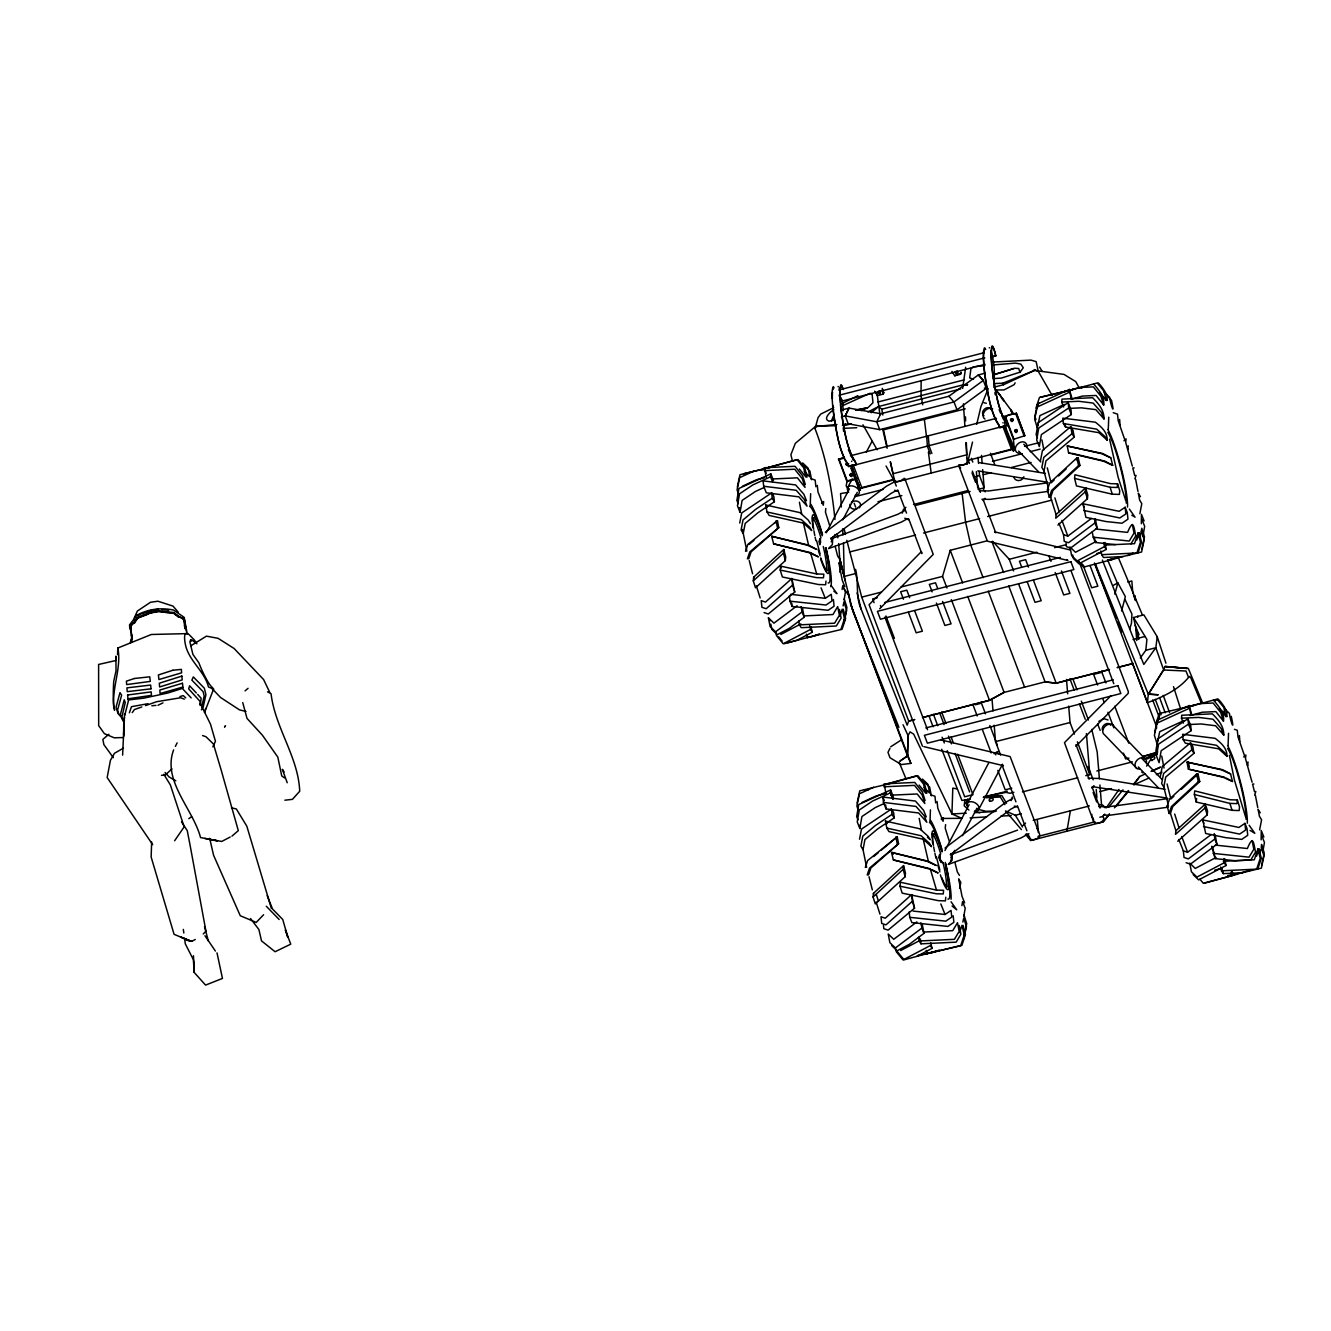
<?xml version="1.0" encoding="UTF-8"?>
<svg xmlns="http://www.w3.org/2000/svg" width="1331" height="1331" viewBox="0 0 1331 1331"><rect width="100%" height="100%" fill="white"/><g stroke="black" fill="none" stroke-linecap="round" stroke-linejoin="round"><path stroke-width="1.5" d="M117.511 654.602L117.843 648.014L151.335 634.488L188.07 633.589L194.16 639.762A32.643 7.221 66.8 0 1 196.872 643.821M123.583 734.845L123.75 723.215M846.799 540.319L861.723 597.137L908.69 721.086L907.176 725.195L861.174 609.215C855.317 596.371 858.911 582.529 855.583 569.352M122.618 755.126L124.548 713.982M889.957 748.321L887.977 752.381L890.006 757.755L901.32 764.576L910.903 763.378L907.459 755.842L908.041 735.594L903.034 724.746M123.783 736.326L124.349 720.071M908.058 736.559L907.526 754.81M921.152 380.583L921.019 395.64L922.699 404.774M1137.722 617.285L1137.789 616.103M841.824 458.43L842.024 458.413M200.332 705.397L201.131 698.243L197.687 694.416M962.646 388.436L965.674 367.273M753.296 580.882L753.645 577.238L783.776 549.47L785.689 556.974L785.34 560.634L755.476 587.803L753.296 580.882L783.443 553.114L783.776 549.47M766.24 477.53L764.36 467.713L794.99 466.299L802.626 475.849L805.322 484.451M772.512 481.706L770.533 476.797L770.815 473.853L738.938 488.477L736.875 500.423L738.189 503.7M780.216 570.067L780.598 566.124L816.702 573.977L823.822 574.177L823.473 577.82L816.369 577.621L780.216 570.067L782.395 576.989L818.532 584.542L825.636 584.742L825.985 581.098M812.226 636.534L819.463 633.905M825.802 508.492L825.453 512.136L829.679 525.595M873.086 897.011L873.435 893.367L903.566 865.599L905.463 873.119L905.113 876.763L875.266 903.932L873.086 897.011L903.217 869.243L903.566 865.599M886.013 793.659L884.133 783.843L914.763 782.428L922.4 791.995L925.112 800.58M890.605 789.982L893.217 796.537L892.951 799.465L890.323 792.927L890.605 789.982L858.711 804.606L856.665 816.552L857.979 819.829M900.006 886.213L900.372 882.253L936.492 890.106L943.596 890.306L943.246 893.966L936.142 893.75L900.006 886.213L902.168 893.134L938.322 900.671L945.426 900.887L945.775 897.227M931.999 952.663L939.253 950.051M945.592 824.621L945.243 828.265L949.469 841.741M1063.652 406.987L1061.689 402.062L1061.972 399.134L1092.601 397.719C1098.391 403.443 1104.264 410.281 1103.998 418.932L1095.796 409.632L1081.338 407.835L1069.991 408.351M1056.082 514.565L1055.749 518.225L1085.264 491.788L1085.63 487.828L1056.082 514.565L1050.658 497.262L1053.004 490.374L1079.973 465.451L1078.193 457.914L1076.729 458.014L1049.743 482.937L1047.414 489.825L1049.31 497.345L1050.658 497.262M1035.967 419.681L1034.902 416.237L1037.514 404.058L1069.392 389.434L1071.272 399.25M1074.583 478.395L1074.932 474.751L1110.47 483.635L1117.574 483.835L1119.737 490.756L1119.404 494.4L1112.283 494.2L1076.48 485.915L1074.583 478.395L1110.121 487.279L1117.225 487.479L1117.574 483.835M1057.912 525.129L1087.427 498.709L1087.776 495.065L1085.63 487.828M1072.437 398.834L1082.452 396.089L1096.062 395.457L1103.698 405.007C1105.013 396.738 1098.541 389.75 1093.633 383.927M1117.258 558.255L1109.904 559.319M1128.239 445.818L1127.889 449.479L1127.623 448.614M1183.442 723.116L1181.479 718.208L1181.745 715.263L1212.375 713.849C1218.181 719.572 1224.054 726.427 1223.788 735.061L1215.586 725.761L1201.111 723.964L1189.764 724.497M1175.872 830.71L1175.523 834.354L1205.054 807.917L1205.42 803.974L1175.872 830.71L1170.448 813.391L1172.777 806.519L1199.763 781.58L1197.983 774.06L1196.519 774.143L1169.533 799.082L1167.187 805.954L1169.084 813.474L1170.448 813.391M1191.062 715.379L1189.182 705.563L1157.305 720.187L1154.676 732.383M1194.373 794.524L1194.722 790.88L1230.243 799.765L1237.348 799.964L1239.527 806.885L1239.178 810.546L1232.073 810.329L1196.27 802.044L1194.373 794.524L1229.894 803.408L1237.015 803.625L1237.348 799.964M1196.27 802.044L1196.619 798.4M1177.702 841.275L1207.217 814.838L1207.566 811.195L1205.936 806.004M1190.23 715.512L1202.226 712.235L1215.835 711.603L1223.472 721.152C1224.803 712.884 1218.314 705.879 1213.423 700.056M1237.048 874.384L1227.731 875.548M1248.029 761.964L1247.679 765.608L1247.413 764.743M131.037 631.992L129.49 624.988L136.927 615.155C148.273 609.032 161.018 607.402 173.596 610.064L184.194 617.401L187.222 634.221M1140.185 537.325L1141.782 528.291L1144.477 536.892L1141.848 549.071M1140.318 657.93L1145.808 650.31L1146.906 639.446L1133.513 617.517L1143.861 614.855L1157.238 636.784L1165.939 663.204M1201.144 702.701L1190.563 677.246L1189.282 676.481C1179.216 689.441 1162.662 697.095 1147.405 702.685L1148.304 694.25L1095.646 564.594M130.405 643.139L130.887 639.246M1157.238 636.784L1155.84 647.731L1163.66 669.992L1148.304 694.25L1158.236 694.799L1148.553 693.983M852.755 474.551C850.675 478.445 848.513 471.54 852.539 473.969M123.7 722.933L124.498 717.243M820.295 539.221L820.029 543.897M939.969 855.068L939.703 859.743L941.183 861.872M1070.39 810.729L1066.896 831.226M810.646 493.685L810.213 505.597M930.436 809.814L930.003 821.726M1108.74 417.185L1108.307 429.098M1228.53 733.314L1228.097 745.227M151.651 841.991L151.152 857.064L174.078 934.329L186.49 939.436M770.533 476.797L752.83 484.917L739.504 493.834L737.457 505.78L740.069 512.319L742.132 500.389L755.442 491.472L764.31 487.396M842.107 589.5L842.806 585.524L845.418 592.079L844.054 600.031M890.323 792.927L872.604 801.046L859.294 809.98L857.231 821.909L859.859 828.464L861.922 816.519L875.232 807.601L884.083 803.541M961.897 905.629L962.579 901.653L965.208 908.208L963.844 916.161M1141.349 523.715L1141.466 514.382L1144.094 520.92M1142.963 536.227L1144.66 526.277L1142.048 519.739M1261.139 839.844L1261.256 830.511L1263.884 837.066M1262.736 852.372L1264.45 842.423L1261.821 835.868M739.737 523.033L741.7 512.967L771.664 492.886L773.81 496.38L774.392 501.737L757.738 512.901L745.194 523.432L743.23 533.515L741.084 530.004L743.031 519.939L755.592 509.39L772.246 498.243L771.664 492.886M839.861 572.28L841.026 566.241L838.879 562.73L842.224 580.166L844.852 586.705M859.527 839.179L861.49 829.097L891.454 809.015L893.6 812.526L894.182 817.883L877.528 829.03L864.967 839.562L863.02 849.644L860.874 846.15L862.821 836.068L875.382 825.536L892.02 814.372L891.454 809.015M1040.509 460.476L1042.472 450.394L1070.723 426.685L1073.052 430.479L1074.2 437.167L1045.966 460.859L1044.003 470.941L1048.279 487.861M959.634 888.409L960.816 882.37L958.653 878.859L962.014 896.295L964.626 902.851M1139.852 513.749L1141.798 503.667L1139.652 500.157L1138.321 493.202L1140.467 496.696M1160.299 776.605L1162.262 766.523L1190.496 742.831L1192.826 746.624L1193.99 753.296L1165.74 777.005L1163.793 787.07L1168.069 803.991M1259.625 829.879L1261.588 819.796L1259.425 816.302L1258.094 809.331L1260.241 812.825M737.357 486.88L739.969 474.701L763.761 468.928M843.089 605.921L843.954 601.862L846.649 610.463L844.037 622.642M844.303 619.714L846.932 607.535L844.237 598.933M857.131 803.009L859.759 790.83L893.467 782.661L892.369 782.728M1037.747 425.737L1039.927 415.588L1064.318 404.408M962.862 922.05L963.744 917.991L966.439 926.592L963.81 938.788M964.093 935.843L966.722 923.664L964.01 915.062M1259.975 853.454L1260.84 849.394M1261.638 865.217L1264.25 853.021L1261.555 844.436L1261.272 847.365L1263.968 855.966L1261.355 868.145L1227.648 876.314L1251.007 870.091M201.746 707.06L204.175 696.013L203.144 691.721L191.88 680.158L193.328 676.913L204.342 688.21L205.922 694.732L203.227 706.961L201.38 709.806M204.492 712.484L213.592 689.125L208.485 686.979C204.558 671.04 188.453 660.559 185.358 644.254A30.996 6.855 66.8 0 1 186.007 633.406M886.063 466.05L895.014 482.338L967.354 463.77L972.512 442.092M976.721 424.339L980.947 406.587L988.201 388.669L984.408 388.07M124.748 715.346L128.625 699.94L143.748 698.159L167.939 692.985L182.297 688.443L191.165 697.893M1121.6 611.012L1125.344 596.654L1117.874 582.895L1113.614 585.158M1114.829 594.125L1117.874 582.895M964.875 800.247L964.176 805.821L968.951 810.08M834.953 519.439C831.858 488.377 826.318 457.931 815.021 428.599L818.066 417.618L820.728 414.091L833.738 407.635M205.739 708.491L204.741 711.153M848.496 463.87C845.252 461.058 845.484 467.747 848.529 464.752M848.546 463.637L847.365 464.669L845.851 464.003M819.896 538.622L819.014 541.684L819.896 544.728M902.218 513.167L903.4 509.607L905.862 507.277M939.57 854.469L938.688 857.53L941.25 862.571M1011.111 800.58L1012.292 797.019M946.957 588.003L942.548 576.39L950.251 550.285L987.519 540.719M204.724 711.885L205.074 710.737M1129.636 629.214L1131.466 623.291L1131.916 614.007L1125.044 599.599M839.794 616.453L842.174 609.265L844.536 618.599L840.959 629.38M1035.934 408.168L1039.494 397.387L1074.283 389.151L1040.592 397.32M1037.015 408.101L1038.796 402.711M959.568 932.582L961.947 925.394L964.31 934.745L960.749 945.509L927.042 953.678L926.193 950.301M1137.972 552.947L1141.532 542.166L1139.186 532.833L1138.088 532.882L1134.528 543.664L1105.579 545.045M1156.805 724.23L1159.767 715.246M1257.762 869.076L1261.322 858.295L1258.96 848.962L1257.878 849.028L1254.301 859.793L1223.289 861.273M1136.807 540.003L1139.186 532.833M1256.58 856.149L1258.96 848.962M129.39 712.817L131.47 706.678L147.991 703.7M745.51 551.3L747.856 544.412L777.454 520.637L778.785 527.608L751.1 551.849L748.754 558.737L747.406 558.804L749.752 551.932L778.785 527.608M865.3 867.429L867.629 860.541L897.227 836.766L898.575 843.738L870.89 867.978L868.544 874.866L867.196 874.949L869.542 868.062L898.575 843.738M1049.31 497.345L1051.64 490.457L1078.626 465.517L1079.973 465.451M1134.861 478.844L1136.042 475.417L1134.678 475.483L1132.781 467.98L1134.128 467.896M1169.084 813.474L1171.43 806.586L1198.416 781.663L1199.763 781.58M1254.651 794.99L1255.815 791.546L1254.467 791.629L1252.571 784.109L1253.918 784.026M1165.058 666.432L1187.202 668.461L1165.058 666.432L1163.66 669.992L1185.971 671.007L1188.583 677.429M134.181 618.15L137.392 611.012L150.569 602.244L157.94 601.229L172.997 606.087L178.154 612.044M212.827 746.857L215.456 741.3L210.481 724.131L200.316 703.567M133.766 622.758L129.589 626.585M133.782 622.841L137.176 617.501M173.629 749.902C161.966 780.781 193.211 809.165 200.532 837.548L217.469 840.859L204.858 838.397M175.376 746.392L177.139 742.881M841.325 416.869L845.185 415.888L876.746 421.777L954.011 401.945L983.31 380.433L978.352 374.926L983.326 380.433L986.304 388.319L957.006 409.832L879.741 429.663L848.196 423.774L845.202 415.871L849.078 408.101L880.773 413.741L948.87 396.255L978.352 374.926L985.156 373.179M845.185 415.888L849.078 408.101L840.56 410.281M880.773 413.741L876.746 421.777L879.741 429.663M833.356 416.037L831.476 420.929M847.464 487.945L852.189 478.977M866.348 452.091L872.021 441.343M826.252 532.816L849.428 488.826M831.21 541.817L835.086 534.48M842.806 519.822L857.297 492.32M967.138 803.791L988.866 762.563M944.96 850.492L969.101 804.673M950.883 857.663L954.76 850.326M962.479 835.668L976.971 808.167M978.934 809.032L1002.542 764.227M1015.137 382.829L1014.155 384.642L1004.056 389.916L996.686 389.983M882.303 388.386L883.252 394.109L877.445 395.59L874.65 391.198M883.252 394.109L883.751 392.212M960.516 374.277L961.032 372.381L960.516 374.277L954.71 375.758L951.915 371.382M908.041 735.594L910.055 731.884L913.682 734.146L951.948 813.973L961.831 818.332L941.366 818.465M815.021 428.599L816.818 425.354L795.322 443.339L790.897 454.686L792.494 461.358M950.733 860.941L951.915 857.38L951.033 854.352M1130.984 543.863L1135.742 535.944C1133.912 527.242 1133.496 517.909 1127.59 532.4L1095.579 528.989M1211.709 846.416L1215.153 858.611L1235.151 860.741L1250.774 860.009L1255.532 852.073C1253.686 843.388 1253.27 834.038 1247.38 848.529L1215.369 845.118M1162.629 671.223L1149.269 692.769M1146.573 766.14L1150.383 760.018M846.932 481.622L846.167 486.065L848.196 488.477M174.611 840.759L184.16 826.85L170.351 784.891L163.813 774.276M1106.227 807.884L1119.022 789.433M1145.409 773.91L1139.769 776.455L1133.812 784.874L1148.853 778.069M134.281 621.061L135.296 619.514M134.464 623.191L137.792 617.933L151.301 612.709M212.744 690.323L213.592 689.125M132.235 712.601L134.448 709.556L141.818 706.944M130.355 625.254L132.268 622.692M130.638 626.502L137.808 618.033L148.423 613.974M1025.402 834.287L1030.726 840.51L1103.066 821.942L1109.389 814.106M1114.463 807.817L1128.389 790.581M1133.446 784.292L1139.769 776.455M1108.673 807.152L1123.015 789.865M1103.066 821.942L1109.472 814.223M1115.877 806.503L1128.688 791.063M983.077 500.572L985.073 498.26M1091.986 788.002L1093.982 785.673M1104.747 814.106L1102.75 816.419L1099.822 817.234M967.837 799.033L965.74 803.125L967.387 805.954M263.588 914.746L256.201 922.433L240.262 915.728L213.559 855.217L209.666 838.297M1004.672 426.702L1013.224 450.86L1014.355 450.144C1013.64 440.212 991.894 412.627 1015.886 414.157L1016.385 413.192L1002.426 416.786M1005.97 428.05L1004.855 428.748M1014.355 450.144L1013.457 439.363L1024.803 435.719L1016.385 413.192M921.168 551.799L869.076 604.723L922.4 746.159M879.708 608.766L933.247 554.378L905.097 479.343M1111.036 695.581L1064.484 742.648L1093.6 821.543M1075.847 746.292L1128.222 693.351L1128.339 691.604L1079.042 561.499M203.244 933.963L205.956 931.234L190.1 845.318L187.255 830.644L181.515 821.859M1020.128 372.514L1018.697 368.487L1014.854 368.254L994.19 374.543M1023.073 825.453L1025.535 823.107M829.063 547.923L832.357 544.595L832.624 539.92L831.143 537.791M948.737 863.769L952.031 860.442L952.297 855.766L950.816 853.637M1054.102 480.092L1051.107 482.87L1047.297 467.83M1058.594 475.932L1066.098 469.011M1173.875 796.221L1170.881 798.999L1167.087 783.959M1181.379 789.3L1197.983 774.06M171.998 768.852L165.36 774.941L161.484 775.357M821.526 503.467L823.639 501.571L823.29 505.214L817.999 492.037L817.284 485.366M1123.98 440.794L1126.076 438.897L1125.727 442.558L1132.315 466.1M941.316 819.597L943.413 817.7L943.08 821.343L937.789 808.167L937.074 801.512M1243.753 756.923L1245.849 755.043L1245.517 758.687L1252.088 782.229M791.862 578.486L765.491 602.078L761.216 600.63L761.931 607.302L766.19 608.733L792.561 585.141L791.862 578.486L794.74 592.062L768.303 614.007L764.044 612.559M911.635 894.615L885.265 918.207L881.006 916.776L881.721 923.431L885.98 924.862L912.351 901.27L911.635 894.615L914.53 908.191L888.093 930.136L883.834 928.705L883.468 925.378M1076.113 459.777L1078.193 457.914M1098.807 721.419L1103.665 718.607L1108.041 719.971M1014.954 429.963C1019.163 427.75 1016.435 434.522 1014.704 430.512M231.927 836.151L238.316 830.644L221.079 769.717L213.393 743.962L205.989 736.758L202.578 735.561M245.087 690.872L248.065 688.31M108.892 734.263L102.853 739.37L103.885 744.645L113.335 757.655M871.189 412.71L878.527 406.554L963.494 384.742L967.654 384.576M749.203 544.329L753.912 540.386M774.309 523.266L777.454 520.637M1070.723 426.685L1072.054 433.656L1043.803 457.365L1041.857 467.447L1044.003 470.941M873.702 856.515L878.41 852.572M881.538 849.927L897.227 836.766M1190.496 742.831L1191.844 749.802L1163.593 773.494L1161.647 783.576L1163.793 787.07M833.822 409.732C830.71 411.412 822.425 418.866 828.963 421.195L834.47 420.163M825.336 532.2L886.513 486.164L894.565 481.789M830.611 538.872L890.988 493.435L896.412 490.49M945.01 848.047L1006.186 802.011L1012.625 798.517M950.284 854.718L1010.662 809.265L1016.085 806.32M797.119 605.755L773.927 623.158L768.42 617.867L770.083 626.518L775.59 631.809L776.522 635.619L783.227 643.771L810.579 629.413L809.631 625.67M775.59 631.809L802.094 611.927L801.096 606.736M802.543 608.55L804.207 617.201L789.483 628.249L777.321 634.637L771.814 629.33L770.832 624.139M1059.01 523.366L1063.536 534.679L1067.811 536.11L1091.37 518.441M1094.631 519.29L1095.014 522.9L1068.51 542.765L1064.251 541.334L1063.536 534.679M1095.363 518.874L1097.127 528.157L1070.623 548.039L1066.364 546.608L1066.015 543.281M916.909 921.901L893.717 939.287L888.21 933.996L889.873 942.647L895.38 947.955L896.312 951.765L903 959.901L930.369 945.542L932.099 948.354L916.893 956.34M895.38 947.955L921.884 928.073L920.886 922.865M922.333 924.679L923.997 933.33L909.273 944.378L897.111 950.767L891.604 945.476M1178.8 839.512L1183.326 850.808L1187.585 852.239L1211.143 834.57M1214.221 833.605L1214.804 839.029L1188.3 858.911L1184.041 857.463L1183.326 850.808M1215.153 835.003L1216.917 844.303L1190.413 864.168L1186.154 862.738M840.26 458.713L839.428 458.812M188.802 818.665L191.597 816.685M907.459 755.842L899.939 761.099L907.559 756.025L850.642 604.307L848.063 592.228M790.564 594.292L825.27 598.351L831.276 594.292L831.991 600.947L825.985 605.023L789.982 601.179L789.399 595.772M1125.144 507.244L1119.155 511.304L1083.001 503.767L1085.896 517.343L1105.961 521.536L1121.966 523.249L1127.973 519.173L1127.257 512.518L1125.144 507.244L1125.86 513.899L1119.853 517.975L1083.717 510.422M913.049 911.07L945.06 914.48L951.049 910.421L951.765 917.076L945.775 921.152L909.755 917.309L909.189 911.901M1244.934 823.373L1238.928 827.449L1202.791 819.896L1205.67 833.472L1225.751 837.665L1241.756 839.379L1247.746 835.302L1247.047 828.647L1244.934 823.373L1245.633 830.028L1239.643 834.104L1203.507 826.551M1068.144 402.611L1068.71 407.968L1038.746 428.05L1036.699 439.995L1039.328 446.534L1041.374 434.605L1071.339 414.523L1070.989 409.715L1068.144 402.611L1038.18 422.692L1036.117 434.638L1037.431 437.916M1187.934 718.74L1188.5 724.114L1158.536 744.179L1156.489 756.124L1159.101 762.68L1161.164 750.734L1191.129 730.652L1190.763 725.844L1187.934 718.74L1157.953 738.821L1155.907 750.767L1157.221 754.045M1011.177 418.583C1008.366 421.245 1015.57 421.078 1012.608 418.55M890.689 746.791L901.104 740.069M191.032 645.685L206.438 636.151L218.068 638.314L234.106 648.496L263.605 679.542L269.727 692.336M973.693 366.724L970.965 368.404L969.683 377.904L973.46 379.268M123.45 748.122L114.516 753.263L110.423 760.3L107.162 777.554L152.682 844.669M905.13 510.339L897.893 514.265L831.725 538.606M907.592 518.691L901.17 522.185L828.581 548.605M1028.863 833.655L1020.844 838.031L948.254 864.435M967.72 596.371L1004.106 692.403L989.515 700.356L922.499 717.559L989.482 700.256L1004.106 692.403L1045.085 681.871L1056.182 683.136L1109.438 669.576M195.274 939.47L191.78 941.333L188.553 940.834L181.266 937.24L191.78 941.333L184.909 939.037L188.253 940.168M1081.055 388.269L1084.432 386.506M780.864 634.421L800.929 623.89M810.895 626.618L812.309 632.225L797.103 640.194L784.308 643.705M1096.345 541.351L1075.498 552.282L1069.991 546.991L1071.655 555.659L1077.162 560.95L1104.514 546.592L1103.798 542.832M1104.913 542.482L1106.244 549.404L1078.892 563.762L1073.385 558.471L1072.719 555.01M1214.471 700.988L1218.115 699.074C1221.625 702.502 1229.611 712.8 1226.067 716.61L1219.379 708.475M900.638 950.567L920.703 940.035M1216.118 857.48L1195.271 868.428L1189.764 863.12L1191.428 871.788L1196.935 877.079L1224.304 862.721L1223.572 858.961M1224.703 858.611L1226.034 865.533L1198.665 879.891L1193.158 874.6M230.23 837.033L221.728 841.442L209.183 839.229M867.962 411.961L878.527 406.554L881.788 409.183L882.819 415.006M841.175 403.942L857.913 395.64M1160.183 767.355L1151.964 771.165M1143.795 759.152L1156.506 753.013M1147.239 758.936L1156.506 754.461M157.99 705.247L162.964 702.884M861.224 410.713L868.195 407.436L872.97 402.727L872.088 393.776L869.825 393.377L842.639 405.672M993.924 387.205L1003.458 384.759L1034.52 370.434L1063.985 374.394L1075.731 381.598L1079.158 387.787M753.862 471.124L739.703 477.629L737.075 489.808L738.688 494.966M742.399 486.231L756.557 479.726L764.061 477.912M1069.126 392.362L1037.232 406.987L1034.62 419.182L1037.315 427.767M1127.673 555.576L1132.997 553.147M873.652 787.27L859.477 793.758L856.865 805.954L857.946 809.381M862.172 802.36L876.347 795.855L885.714 793.592M1188.899 708.508L1157.022 723.132L1154.393 735.311L1157.105 743.913L1159.717 731.717L1184.091 720.537M1151.049 771.348L1160.449 767.105M1156.356 774.675L1161.996 772.113M147.857 611.778L158.439 609.332L154.745 609.831M147.758 613.541L151.085 612.11M151.069 610.447L141.702 614.024M148.14 613.391L158.672 611.062L162.332 611.528M994.573 383.544L1002.859 383.212L1034.52 370.434L1034.22 369.569L1038.247 371.316L1052.089 395.34M137.575 615.687L140.321 614.556M137.176 617.584L147.758 613.458M951.399 854.435L1017.566 830.111M145.512 705.63L156.592 701.72L180.683 697.743L184.327 699.158M1142.48 756.857L1157.704 751.865M993.059 375.009L1013.889 368.454M179.885 696.579L183.245 695.581L185.758 697.893M1096.894 553.496L1100.837 552.415M787.902 642.773L817.8 634.837L816.718 634.904M1109.106 560.135L1113.382 559.203L1083.484 567.139L1079.025 561.715M892.236 782.711L917.841 775.707L924.529 783.843L926.892 793.176M1192.293 705.846L1217.016 699.141L1223.721 707.277L1226.067 716.61M1214.704 870.158L1220.61 868.544M936.508 951.033L904.098 959.834L897.393 951.698M937.59 950.966L917.691 955.525M1232.223 871.589L1233.172 875.332L1203.274 883.268L1199.93 879.209M1204.355 883.202L1233.172 875.332M838.68 390.033L984.391 352.632M984.824 357.839L839.112 395.24L841.375 401.247L985.09 364.361M991.745 356.608L995.821 355.893L991.961 356.891M960.45 373.445L954.71 375.758M877.961 401.995L963.943 379.934M881.788 409.183L960.716 388.918M842.407 425.255L848.196 423.774M851.391 423.79L845.667 425.255L845.085 423.707M856.748 427.733L843.921 428.332M965.225 408.85L883.501 429.83L886.962 445.785M844.32 458.197L838.513 459.262L844.47 457.315M850.459 455.784L996.437 418.317M844.886 459.079A28.966 3.993 75.6 0 0 846.133 461.241L846.449 461.657A14.741 2.03 75.6 0 1 848.529 465.983L856.315 464.702A13.693 1.897 75.6 0 0 854.386 460.659L854.053 460.243A30.047 4.143 75.6 0 1 849.012 448.797L847.88 445.336A18.9 2.612 75.6 0 1 845.518 436.135L845.102 434.139A78.196 10.781 75.6 0 1 840.443 404.707M989.049 399.3A18.9 2.612 75.6 0 0 991.412 408.501L992.543 411.961A30.047 4.143 75.6 0 0 997.585 423.408L997.901 423.84A13.693 1.897 75.6 0 1 999.831 427.867L1007.5 425.188L848.579 466.682A13.693 1.897 75.6 0 0 846.649 462.656L846.333 462.223A30.047 4.143 75.6 0 1 841.292 450.776L840.16 447.316A18.9 2.612 75.6 0 1 837.798 438.115L837.382 436.135A78.196 10.781 75.6 0 1 832.724 406.687L832.091 397.836A78.196 10.781 75.6 0 1 833.123 386.872L833.273 386.689A7.703 1.065 75.6 0 1 833.738 387.071M851.607 465.185L860.425 490.074L859.244 489.958L850.858 467.846L852.056 467.963L851.89 465.917M848.862 480.441L856.831 478.395M838.48 458.846L846.899 481.373L856.149 479.41M860.259 488.011L893.916 479.376M967.521 460.493L1013.057 448.797L1013.224 450.86M860.442 488.477L894.465 479.742M990.547 455.086L1012.558 449.445M1024.571 446.351L1038.579 442.757M855.217 496.579L883.069 489.425M992.46 461.358L1022.291 453.705M1030.244 451.658L1040.193 449.113M975.507 476.614L979.516 475.583L979.183 471.523M877.978 501.737L901.852 495.614M983.393 474.685L991.345 472.638M1011.244 467.53L1031.126 462.439M913.532 504.499L967.704 490.607M915.961 505.331L970.116 491.438M978.135 489.375L984.158 487.828L982.661 469.577M849.477 552.016L915.545 535.062M923.548 532.999L979.616 518.624M987.619 516.561L1051.673 500.123M838.646 543.564L839.745 558.721L844.203 576.456L856.282 573.362M861.723 597.137L881.438 592.079M901.154 587.021L942.548 576.39M992.627 541.268L1009.247 559.286L1036.849 552.199M1054.585 547.64L1066.414 544.612M877.312 597.735L872.654 598.933L874.068 602.66M884.832 602.444L1060.358 557.39M1127.806 582.013L1131.816 580.981L1132.847 593.543M1133.08 639.545L1145.093 636.468M1145.808 650.31L1155.84 647.731L1143.795 664.468L1102.384 560.085M975.29 704.765L981.28 703.234M1095.047 674.035L1101.036 672.504M925.81 727.924L1113.315 679.808M1000.646 755.159L995.521 741.65L1070.041 722.533L1068.693 706.112M1011.826 788.152L1005.204 789.849L997.834 770.399M1128.938 758.088L1125.627 758.936L1123.414 753.113M983.276 797.319L1007.301 791.163M1143.445 756.224L1157.454 752.631M1013.906 792.278L1009.963 793.293L1006.153 792.378L984.208 796.52M1096.844 770.998L1132.382 761.881M1022.441 791.928L1077.711 777.737M1085.763 775.674L1089.79 774.642L1086.412 733.614M1099.772 791.612L1111.535 788.584M1021.409 829.612L1005.471 810.928L1015.353 815.271L1021.276 813.757M1033.205 820.345L1089.374 805.937M1038.014 836.417L1094.98 821.809M1008.698 585.856L1045.085 681.871L1056.215 683.236L1109.422 669.543M806.403 634.172L807.251 637.549L810.995 636.634M1190.33 706.195L1194.073 705.297L1159.284 713.516L1155.707 724.297L1156.656 728.024M743.58 473.769L773.677 466.532L767.737 467.963M115.215 660.675L98.61 664.452L98.677 725.628L104.367 733.647L114.216 737.807L123.384 737.54M970.232 799.166L961.914 800.447L941.699 749.253M848.712 492.237L840.56 493.585L841.342 506.978M151.318 612.809L158.688 611.694L173.396 613.092L183.545 619.397L185.275 628.981M1048.179 482.77L988.7 490.956L979.233 490.79M1048.379 491.355L990.014 499.375L981.945 499.241M1167.853 798.617L1108.374 806.802L1098.907 806.636M1168.052 807.185L1109.688 815.221L1103.632 815.121M284.867 800.197L292.421 799.365L299.708 791.263C298.377 757.023 275.134 728.007 271.058 693.734L267.548 691.837M975.556 366.541L984.857 365.659M836.9 424.489L816.452 426.402L835.935 425.637M992.893 364.96L1015.52 363.097L1020.86 364.128L1023.289 367.739L1020.178 372.114L1001.444 378.071L993.408 378.636M151.85 705.746L155.943 705.413M807.251 637.549L842.057 629.313L845.618 618.549L843.255 609.199M889.025 783.576L887.943 783.643L916.743 775.757L923.448 783.909L925.794 793.243L919.105 785.107M927.042 953.678L961.831 945.459L965.408 934.678L963.045 925.344M1072.021 398.768L1069.392 389.434M1067.246 445.985L1102.867 453.572L1110.786 457.814L1112.683 465.334L1103.416 461.158L1068.593 452.956L1067.246 445.985L1101.519 453.655L1110.786 457.814M1068.593 452.956L1069.941 452.889M1047.414 489.825L1048.761 489.741M771.681 536.293L808.566 545.111L816.485 549.354L807.218 545.178L771.681 536.293L773.594 543.813L809.115 552.698L818.382 556.874L810.463 552.615L773.594 543.813M832.79 536.959L834.138 536.875M1108.956 560.118L1107.874 560.168L1141.565 552.016L1144.194 539.82L1141.499 531.235M1184.607 707.942L1183.525 708.009L1199.53 703.633L1213.14 703.001L1220.777 712.551L1223.472 721.152M1191.811 714.897L1189.182 705.563M1187.036 762.131L1222.657 769.701L1230.576 773.96L1232.473 781.463L1223.206 777.304L1188.367 769.102L1187.036 762.131L1221.292 769.784L1230.576 773.96M1188.367 769.102L1224.553 777.221M1167.187 805.954L1168.535 805.871M891.471 852.422L928.356 861.24L936.275 865.483L926.992 861.323L891.471 852.422L893.367 859.942L928.905 868.827L938.172 873.003L931.833 869.609M952.58 853.088L953.928 853.021M893.367 859.942L930.253 868.76L936.492 890.106M1099.606 392.346L1106.294 400.481C1109.838 396.655 1101.835 386.373 1098.325 382.945M966.356 813.158L951.948 813.973L952.796 788.102L956.789 788.834M974.591 812.692L995.172 811.511M970.066 817.866L986.537 816.918M1000.945 816.103L1011.244 815.52M992.61 362.049L1031.009 360.119L1036.15 361.649L1038.247 371.316M758.554 470.142L762.463 469.943M1100.787 550.951L1101.735 554.678L1136.89 552.997L1140.451 542.233L1138.088 532.882M1122.998 556.574L1103.466 557.506L1101.735 554.678M803.674 615.937L832.956 614.539L837.715 606.603L839.379 615.271L834.62 623.191L799.465 624.871L798.75 621.111M864.451 789.832L868.577 789.632M986.155 796.321L1001.877 795.572L1006.502 803.292M986.354 797.718L1000.38 797.036L1004.938 804.639M1220.577 867.08L1221.509 870.823L1256.664 869.143L1260.241 858.362L1257.878 849.028M1221.509 870.823L1223.239 873.635L1242.771 872.703M923.448 932.066L952.746 930.668L957.505 922.732L959.169 931.401L954.41 939.32L919.255 941L918.54 937.257M919.255 941L920.985 943.829L956.14 942.148L960.899 934.212L959.235 925.561M1061.689 402.062L1078.709 401.28L1093.167 403.077L1101.369 412.377L1103.998 418.932M764.077 470.658L794.707 469.227L802.343 478.794L805.039 487.379L797.402 477.829L772.895 478.96M1181.479 718.208L1198.482 717.409L1212.957 719.206L1221.159 728.523L1223.788 735.061M883.867 786.787L914.497 785.373L922.133 794.923L924.829 803.508L917.192 793.975L890.639 795.189M996.37 811.078L985.905 811.278L976.804 809.032M114.499 710.405C110.373 690.473 121.986 668.944 117.843 648.014M1088.142 778.219L1099.04 778.469L1165.074 789.25M1092.618 786.688L1166.938 798.051M1166.455 666.798L1188.3 668.378L1202.775 703.367M161.983 609.714L168.654 610.28M162.315 611.428L173.845 612.493L178.903 616.519M162.216 612.06L173.396 613.009L178.387 617.068M1098.757 804.34L1103.083 805.355L1104.946 807.717M158.688 611.145L161.916 611.478M1092.252 532.017L1093.25 537.208L1129.254 541.052L1134.012 533.132L1132.348 524.464M1093.25 537.208L1095.363 542.482L1115.361 544.612M789.982 601.179L792.095 606.454L828.098 610.28L834.088 606.221L833.389 599.549M1213.04 853.354L1249.044 857.181L1253.802 849.261L1252.138 840.593M1063.386 423.524L1096.694 429.164L1105.013 436.618L1107.159 440.112C1107.442 431.993 1101.186 426.752 1095.363 422.193L1062.82 418.167L1063.386 423.524L1065.549 427.018L1098.857 432.675L1107.159 440.112M763.678 486.264L796.221 490.29L804.423 499.607L807.052 506.146L798.85 496.846L766.307 492.803L763.678 486.264L763.096 480.89L795.639 484.933L803.857 494.25L806.47 500.789M1183.176 739.653L1216.484 745.293L1224.786 752.747L1226.932 756.241C1227.232 748.138 1220.976 742.881 1215.153 738.339L1182.593 734.296L1183.176 739.653L1185.322 743.164L1218.63 748.804L1226.932 756.241M883.451 802.393L916.011 806.436L924.213 815.737L926.825 822.275L918.623 812.975L886.08 808.949L883.451 802.393L882.886 797.036L915.429 801.062L923.631 810.379L926.26 816.935M963.494 384.742L967.304 385.341M979.366 462.622L1045.401 473.403M977.803 470.858L1047.264 482.205M983.992 402.761L986.354 403.26M1071.838 453.305L1104.763 461.092L1112.683 465.334M767.005 511.953L801.279 519.606L809.581 527.043L811.727 530.553L803.425 523.1L769.168 515.446L767.005 511.953L765.674 504.981L799.948 512.635L808.25 520.088L810.396 523.582M886.795 828.082L921.069 835.735L929.371 843.189L931.517 846.682L923.215 839.245L888.942 831.576L886.795 828.082L885.464 821.111L919.721 828.764L928.023 836.217L930.186 839.711L927.408 837.232M246.002 711.486L239.497 709.872L220.513 697.461L211.945 688.443M231.461 807.834L236.336 808.965L246.834 826.218L271.374 908.441M1070.274 549.969L994.606 531.851L995.704 532.716L983.31 499.99M988.234 541.401L1067.895 560.467L1066.78 559.602M941.017 739.92L1010.146 756.59L1039.345 833.655A5.391 3.361 -20.8 0 1 1035.302 839.379A5.391 3.361 -20.8 0 1 1029.445 836.766M923.83 746.624L1003.474 765.691L1002.06 765.225L1015.936 801.861M974.408 811.428L979.849 812.792M894.582 490.274L897.76 491.272M908.524 519.689L904.781 518.208M1014.255 806.12L1017.433 807.118M1113.232 412.693L1117.508 414.141L1118.206 420.796L1125.177 440.827M810.912 478.661L815.171 480.108L815.886 486.763M1234.436 729.305L1237.281 730.27L1237.996 736.925L1244.967 756.973M930.702 794.79L934.961 796.237L935.676 802.892M178.953 616.586L184.294 618.998L185.791 627.766M1226.134 778.069L1232.473 781.463M175.825 780.798L169.037 776.905L165.077 772.479M1131.832 515.23L1135.06 517.177L1129.37 509.108M1250.009 830.378L1254.834 833.306L1249.16 825.253M284.501 777.92L281.739 775.923L277.83 757.139L262.407 735.211L247 718.391L242.741 702.602M1141.798 772.146L1142.63 772.795M833.838 591.147L836.966 593.676L831.276 585.623M952.064 906.012L956.739 909.822L951.049 901.753M1104.214 392.079L1109.721 397.37C1110.187 403.775 1115.544 418.466 1111.452 400.182L1108.706 397.536M1225.385 709.523L1229.511 713.499C1229.96 719.905 1235.334 734.596 1231.242 716.311M802.66 462.938L808.167 468.229L809.83 476.881L804.323 471.607M804.39 465.75L809.897 471.058L811.561 479.709M922.45 779.068L927.94 784.375L929.604 793.026L924.113 787.736M924.18 781.896L929.687 787.187L931.351 795.838M114.782 709.473L113.801 707.094A16.737 1.181 -88.8 0 1 113.751 681.222L116.03 670.824L115.913 656.15L115.864 660.459M266.3 906.245L279.161 919.488M1023.789 444.271L1040.809 462.007M1018.664 451.109L1038.513 471.79M1112.367 724.663L1144.593 758.254M1142.048 758.637L1161.896 779.334M1138.338 766.955L1158.186 787.636M1136.89 768.503L1104.647 734.912A6.472 4.891 -43.8 0 1 1105.346 726.044A6.472 4.891 -43.8 0 1 1113.997 726.61M196.339 692.969L189.584 685.764L188.686 688.892L200.033 701.37L200.199 705.014M948.87 396.255L954.011 401.945L957.006 409.832M195.956 643.306L192.013 640.028L190.566 640.161L189.884 641.858L192.895 654.37L198.968 662.971A16.737 2.13 64.5 0 0 211.113 686.23L213.16 688.41M121.237 716.477L120.272 715.146L124.216 699.773L125.264 702.469L121.62 718.174L123.367 721.469M123.001 719.156L118.01 713.566L116.047 707.127L120.006 692.619L121.637 695.198L117.577 710.039L118.875 714.281M844.203 588.984L848.696 595.256M1100.171 730.436L1097.609 723.981M940.601 859.976L943.113 862.954M1105.146 397.703L1107.375 400.415M1222.707 711.12L1227.165 716.56M1081.238 562.996L1084.582 567.073M799.332 468.961L806.02 477.114L803.658 467.78L796.97 459.628L768.153 467.514L798.051 459.561L804.739 467.713L807.102 477.047M778.735 636.917L782.079 640.993M996.087 389.833L1013.839 414.008M983.409 489.509L985.273 491.871M250.527 918.54L258.88 929.471L261.508 940.867L275.084 951.732L290.757 944.161L285.366 929.97L287.812 937.44M204.957 935.71L215.372 951.033M284.152 772.013L282.338 769.318L287.23 782.744M1039.561 367.057L1041.957 370.916M1072.054 433.656L1074.2 437.167M1104.514 546.592L1106.244 549.404M1191.844 749.802L1193.99 753.296M1226.034 865.533L1224.304 862.721M839.695 559.27L837.548 555.759L835.169 546.359M772.246 498.243L774.392 501.737M765.674 504.981L767.222 507.51M810.579 629.413L812.309 632.225M959.468 875.399L957.322 871.905L954.943 862.505M799.465 624.871L801.195 627.683L836.35 626.003L841.109 618.083L839.445 609.432M892.02 814.372L894.182 817.883M770.167 620.679L768.42 617.867M885.464 821.111L887.012 823.639M1015.353 815.271L1022.524 827.05M1026.617 833.772L1030.726 840.51M862.987 424.822L877.129 449.762M855.667 507.161L854.169 503.218M1118.107 557.057L1142.381 614.889M1107.525 559.602L1117.757 584.01M1135.11 625.304L1138.987 634.538M899.057 762.114L905.862 778.469M1120.07 425.404L1119.621 419.415M1239.843 741.55L1239.394 735.544M1068.71 407.968L1071.339 414.523M1188.5 724.114L1191.129 730.652M1095.014 522.9L1097.127 528.157M1214.804 839.029L1216.917 844.303M1212.075 846.449L1213.489 849.96M1067.811 536.11L1061.955 520.388M1187.585 852.239L1181.728 836.517M821.044 587.82L825.27 598.351M770.815 473.853L773.444 480.408M940.834 903.949L945.06 914.48M882.886 797.036L884.3 800.58M802.094 611.927L804.207 617.201M921.884 928.073L923.997 933.33M909.755 917.309L911.868 922.583L947.888 926.426L953.878 922.35L953.162 915.695M267.182 895.663L272.539 909.023L282.738 919.488L287.862 937.323M1094.881 564.144L1116.343 618.266M1117.874 622.126L1121.717 631.792M898.891 727.325L852.888 611.328L839.745 558.721L845.285 581.031M1133.579 595.473L1135.509 600.564L1135.127 595.822M1155.291 699.374L1161.114 714.747M1152.679 699.973L1159.151 717.043M1132.465 663.071L1156.473 726.476M1094.481 563.013L1147.405 702.685M1090.089 565.658L1097.875 586.189L1091.653 587.77L1083.168 565.376M1016.418 413.608L1024.803 435.719M1015.886 414.157L1024.254 436.269M1002.859 383.212L1003.458 384.759M1071.189 571.232L1113.797 683.685M1005.504 416.836L1013.873 438.931M1101.486 671.257L1105.911 682.919M1114.746 706.262L1128.755 743.197M1005.088 417.252L1013.457 439.363M1061.423 570.966L1069.908 593.36L1063.702 594.957L1055.217 572.563M1013.806 450.71L1004.406 425.97A14.741 2.03 75.6 0 0 1004.206 425.471M1002.859 426.369L1011.51 449.196M1048.845 555.759L1050.974 561.366M1093.217 673.386L1097.626 685.049M1102.783 698.659L1104.264 702.552M1107.941 712.268L1113.847 727.824M990.43 453.272L994.606 464.286M1072.719 678.511L1077.012 689.841M1081.304 701.154L1088.459 720.038M1028.48 567.122L1025.652 559.669L1019.446 561.249L1021.559 566.856M1033.438 580.2L1041.208 600.73L1035.002 602.311L1027.216 581.78M1069.874 678.727L1074.267 690.307M1079.374 703.816L1085.231 719.256M979.516 475.583L984.158 487.828M971.347 458.313L972.795 462.107M1088.159 766.589L1093.184 779.85M1009.247 559.286L1013.64 570.899M1018.781 584.442L1056.182 683.136M1070.041 722.533L1074.433 734.113M1077.361 741.833L1089.79 774.642M967.986 459.561L969.45 463.404M972.362 471.107L980.381 492.287M1075.964 744.545L1089.107 779.217M1092.019 786.904L1100.038 808.083M971.979 472.871L975.573 482.338M1093.1 792.511L1096.694 801.977M991.961 541.684L1003.607 572.413M958.619 465.301L987.136 540.536M983.11 577.671L970.748 545.028L965.591 522.218L962.18 493.784M988.201 591.114L1024.587 687.129M931.9 453.455L929.105 446.085L928.256 435.819M930.253 453.888L927.457 446.517L926.626 436.235M950.251 550.285L962.629 582.928M882.386 389.218L883.834 393.028M951.349 599.615L989.482 700.256M981.063 702.169L985.489 713.832M989.898 725.495L997.268 744.944M937.64 588.385L935.527 582.795L929.321 584.392L932.149 591.846M942.598 601.462L951.083 623.856L944.877 625.454L936.392 603.043M896.295 486.098L894.099 480.325A5.391 3.361 -20.8 0 0 903 479.11M897.76 489.958L906.511 513.084M908.707 518.874L921.851 553.58L921.451 551.783M1017.383 805.704L1026.883 830.777M1028.347 834.62L1029.811 838.48M972.778 704.282L977.204 715.962M982.361 729.571L991.196 752.897M909.655 597.619L906.827 590.165L900.621 591.746L903.45 599.216M914.613 610.679L922.383 631.21L916.177 632.807L908.391 612.277M853.154 464.785L861.806 487.628M852.056 467.963L860.425 490.074M851.474 468.113L859.859 490.224M941.666 712.052L946.025 723.565M951.116 737.025L953.312 742.781M957.671 754.311L972.961 794.657L964.676 796.787L947.206 750.667M940.019 713.815L944.095 724.58M948.471 736.126L951.399 743.829M955.042 753.446L969.617 791.945M839.129 459.528L847.514 481.639M933.38 714.165L937.739 725.694M942.115 737.224L944.295 742.981M928.905 715.729L933.098 726.776M885.93 616.003L894.415 638.398M884.899 617.168L927.557 729.754M850.642 604.307L910.903 763.378M1163.211 695.381L1169.566 712.534M1159.534 697.527L1165.191 712.767M1245.517 816.685L1234.453 780.199L1229.362 755.276M1125.743 500.556L1118.123 477.23L1109.588 439.147M130.421 626.668L131.27 629.247M129.573 626.502L131.087 631.393M1173.509 686.663L1180.431 708.375M190.632 639.778L191.148 641.359M1229.894 803.408L1232.073 810.329M1103.698 405.007L1101.003 396.422L1093.367 386.872L1079.74 387.487L1063.735 391.88L1097.243 382.995L1103.931 391.148L1106.294 400.481M1110.121 487.279L1112.283 494.2M1205.054 807.917L1207.217 814.838M1202.791 819.896L1203.873 823.357M1085.264 491.788L1087.427 498.709M1083.001 503.767L1084.1 507.227M1174.674 814.023L1179.016 827.865M1054.901 497.894L1059.243 511.736M816.702 573.977L810.463 552.615M912.351 901.27L914.53 908.191M764.36 467.713L766.107 473.304M792.561 585.141L794.74 592.062M876.231 894.182L878.41 901.104M876.147 902.002L879.941 914.114M756.357 585.873L760.151 597.968M873.435 893.367L873.702 894.232M753.645 577.238L753.912 578.103M831.359 538.506L832.241 541.534M857.081 592.911L861.174 609.215M204.525 926.759L208.385 941.067M217.003 952.88L222.46 978.435L205.573 985.106L194.043 972.262L193.477 959.851L185.308 943.862L184.576 938.438M936.342 856.698L939.819 869.858M816.569 540.569L820.029 553.729M130.471 625.603L131.287 628.748M1231.225 872.021L1232.09 875.399M1221.825 868.028L1223.239 873.635M1196.519 774.143L1198.416 781.663M1076.729 458.014L1078.626 465.517M928.356 861.24L923.215 839.245M930.685 942.747L932.099 948.354M903.217 869.243L905.113 876.763M808.566 545.111L803.425 523.1M866.631 867.296L862.671 847.864M869.027 876.73L872.337 889.89M783.443 553.114L785.34 560.634M780.598 566.124L781.114 568.154M746.857 551.15L742.448 529.439M749.237 560.601L752.564 573.744M185.774 627.666L186.057 628.831M1091.769 729.455L1097.193 751.998L1099.406 778.801M882.586 428.682L887.128 448.264M890.289 461.973L895.014 482.338M1133.513 617.517L1138.554 639.479M844.104 528.623L845.451 534.48M880.473 605.522L880.889 607.319M132.002 638.813L131.303 635.22M890.422 461.757L893.018 473.72L966.772 454.803L966.356 442.807M996.653 396.771L996.986 397.553A17.819 2.462 75.6 0 0 999.481 407.153A28.966 3.993 75.6 0 0 1005.105 420.43L1005.421 420.846A14.741 2.03 75.6 0 1 1007.5 425.188M988.933 398.751L989.249 399.533A17.819 2.462 75.6 0 0 991.761 409.133A28.966 3.993 75.6 0 0 997.385 422.426L997.701 422.842A14.741 2.03 75.6 0 1 998.832 424.905M995.821 355.893L995.571 354.695A7.703 1.065 75.6 0 0 992.244 345.894L992.094 346.06A78.23 10.798 75.6 0 0 991.063 357.041L991.695 365.892A78.196 10.781 75.6 0 0 996.353 395.324L996.869 397.054M989.149 399.034L988.634 397.32A78.196 10.781 75.6 0 1 983.958 367.872L983.343 359.021A78.196 10.781 75.6 0 1 984.358 348.056L984.507 347.873A7.703 1.065 75.6 0 1 985.655 349.521M184.41 625.454L184.893 627.949M1255.416 795.406L1257.762 807.584M1213.822 851.69L1215.153 858.611M1135.642 479.276L1137.972 491.455M1188.383 762.047L1189.382 767.272M1161.73 756.091L1164.026 768.037M1094.365 537.291L1095.363 542.482M1041.957 439.962L1043.853 449.911M919.205 818.332L921.501 830.278M919.987 938.621L920.985 943.829M895.879 836.85L897.227 843.821M892.935 852.339L893.301 854.219M799.415 502.203L801.711 514.149M776.089 520.72L777.437 527.675M879.941 414.706L877.096 393.76M131.403 632.774L132.335 638.897M998.35 392.662L998.583 394.159M999.148 393.693L1002.725 399.716M1003.358 399.233L1003.624 400.947M837.216 533.714L837.865 537.807M1010.728 409.499L1011.044 411.512M1011.793 410.98L1012.092 413.043M186.041 628.748L186.423 631.36M931.184 473.054L928.389 452.008M183.329 929.387L183.828 932.998M924.363 419.348L926.626 437.716M132.102 635.153L132.251 636.334M131.519 636.784L132.135 641.808M1065.166 423.458L1065.549 427.018M885.647 804.922L886.08 808.949M859.527 825.336L859.859 828.464M791.729 603.126L792.095 606.454M739.57 507.627L740.069 512.319M183.828 621.461L183.462 617.784M131.02 631.892L131.32 635.32M832.84 405.389L833.006 407.436A77.115 10.631 75.6 0 0 837.615 436.468L837.998 438.348A17.819 2.462 75.6 0 0 840.51 447.948A28.966 3.993 75.6 0 0 844.22 457.664M1138.188 633.074L1138.687 639.163M1135.776 628.315L1136.774 640.51M1099.905 784.991L1101.602 805.621M1096.228 789.483L1096.894 797.702M1066.497 679.442L1067.678 693.8M1037.365 819.996L1038.213 830.311M981.496 455.385L982.162 463.487M978.019 457.332L978.518 463.404M976.372 471.59L977.736 488.028M991.994 698.575L992.993 710.887M994.174 725.245L995.521 741.65M858.794 484.567L859.244 489.958M841.092 397.769L841.375 401.247M840.56 403.409L840.127 396.721A77.115 10.631 75.6 0 1 841.125 385.907A6.622 0.915 75.6 0 1 842.906 388.902M963.411 403.792L964.892 426.236M965.957 442.558L967.354 463.77M842.639 528.873L842.989 535.029M843.488 543.231L844.203 576.456M940.019 854.652L940.235 858.628M820.345 538.805L820.562 542.782M965.491 416.853L965.624 420.846M193.76 962.097L194.043 972.262L193.477 955.741M1019.879 453.222A6.472 4.891 -43.8 0 1 1015.42 447.915A6.472 4.891 -43.8 0 1 1022.258 441.842A6.472 4.891 -43.8 0 1 1026.717 447.149M983.992 415.754A4.858 3.677 -43.8 0 1 984.507 409.099A4.858 3.677 -43.8 0 1 990.996 409.532M984.973 419.065A6.472 4.891 -43.8 0 1 984.541 411.429A6.472 4.891 -43.8 0 1 992.693 408.817M825.436 547.773A27.435 3.793 75.6 0 1 827.998 570.234A27.435 3.793 75.6 0 1 820.745 557.855M820.079 555.809A27.435 3.793 75.6 0 1 818.099 549.237M815.886 540.586A27.435 3.793 75.6 0 1 815.138 537.158M814.788 535.495A27.435 3.793 75.6 0 1 813.923 530.753M813.69 529.289A27.435 3.793 75.6 0 1 814.572 517.826A27.435 3.793 75.6 0 1 822.259 535.761M812.492 518.108A27.435 3.793 75.6 0 1 820.961 537.89M823.257 546.509A27.435 3.793 75.6 0 1 826.185 570.733M825.935 548.156A30.28 4.176 75.6 0 1 828.731 572.995A30.28 4.176 75.6 0 1 820.578 558.721M812.958 527.741A30.28 4.176 75.6 0 1 812.426 523.765M812.259 522.018A30.28 4.176 75.6 0 1 822.408 534.879M809.647 506.362A39.597 5.457 75.6 0 1 821.46 533.448M826.118 551.317A39.597 5.457 75.6 0 1 826.967 555.26M827.35 557.157A39.597 5.457 75.6 0 1 828.115 582.911M810.762 504.166A44.173 6.089 75.6 0 1 822.491 534.679M825.919 547.657A44.173 6.089 75.6 0 1 830.644 586.655M967.271 806.12A6.472 4.143 27.8 0 1 971.247 801.678A6.472 4.143 27.8 0 1 978.801 806.702A6.472 4.143 27.8 0 1 974.824 811.145M994.091 753.762A6.472 4.143 27.8 0 1 999.864 754.061M995.754 754.86A4.858 3.111 27.8 0 1 998.732 751.533M966.705 458.247A5.391 3.361 -20.8 0 1 966.489 463.221A5.391 3.361 -20.8 0 1 959.169 464.685M1102.417 816.402A5.391 3.361 -20.8 0 1 1099.839 822.774A5.391 3.361 -20.8 0 1 1093.683 819.713M1023.888 476.764A5.391 5.041 -36.1 0 1 1013.706 476.748M904.065 478.245A5.391 4.159 -4.7 0 1 905.496 480.042M1036.782 828.514A5.391 4.159 -4.7 0 1 1038.28 832.457M851.324 502.386A5.391 4.159 -4.7 0 1 858.944 502.02A5.391 4.159 -4.7 0 1 859.094 507.91M856.698 509.091A5.391 4.159 -4.7 0 1 849.977 504.316M960.666 468.046A5.391 4.159 -4.7 0 1 959.218 466.249M1093.383 818.315A5.391 4.159 -4.7 0 1 1091.886 814.372M1152.18 760.55A2.163 1.348 -20.8 0 1 1151.382 760.251M1107.825 432.342A39.597 5.457 75.6 0 1 1120.136 466.299A39.597 5.457 75.6 0 1 1126.242 503.118M1107.825 429.514A44.173 6.089 75.6 0 1 1121.201 467.896A44.173 6.089 75.6 0 1 1127.523 507.111M1007.567 425.887A13.693 1.897 75.6 0 0 1005.62 421.844L1005.304 421.428A30.047 4.143 75.6 0 1 1000.263 409.981L999.132 406.521A18.9 2.612 75.6 0 1 996.769 397.32M999.015 425.304A14.741 2.03 75.6 0 1 999.764 427.168M988.866 397.653A77.115 10.631 75.6 0 1 984.258 368.62L983.642 359.886A77.115 10.631 75.6 0 1 984.125 350.885M996.586 395.673A77.115 10.631 75.6 0 1 991.994 366.641L991.379 357.906A77.115 10.631 75.6 0 1 992.377 347.092A6.622 0.915 75.6 0 1 993.808 349.155A6.622 0.915 75.6 0 1 995.605 355.627M984.657 349.071A6.622 0.915 75.6 0 1 985.19 349.254M1000.513 412.959A29.498 4.076 75.6 0 1 1000.063 411.961M999.614 410.88A29.498 4.076 75.6 0 1 999.132 409.732M1001.627 415.156A33.841 4.675 75.6 0 1 1002.642 417.269M1002.892 417.851A33.841 4.675 75.6 0 1 1003.69 419.747M989.282 347.89A6.622 0.915 75.6 0 1 989.598 347.79M991.063 350.885A6.622 0.915 75.6 0 1 992.527 356.409A26.287 3.627 75.6 0 1 994.141 367.805A100.357 13.842 75.6 0 1 994.157 379.036A53.373 7.37 75.6 0 0 994.324 387.221M995.172 394.625A53.373 7.37 75.6 0 1 994.906 392.645M1002.958 422.659A14.741 2.03 75.6 0 1 1003.125 422.975M856.249 464.003A14.741 2.03 75.6 0 0 854.169 459.677L853.87 459.245A28.966 3.993 75.6 0 1 848.23 445.968A17.819 2.462 75.6 0 1 845.734 436.368L845.335 434.488A77.115 10.631 75.6 0 1 840.743 405.456L839.828 395.856A78.196 10.781 75.6 0 1 840.843 384.875L840.992 384.709A7.703 1.065 75.6 0 1 843.288 389.567M832.391 398.701A77.115 10.631 75.6 0 1 832.524 392.113M832.873 389.7A77.115 10.631 75.6 0 1 833.406 387.887A6.622 0.915 75.6 0 1 833.955 388.07M843.055 410.846A100.357 13.842 75.6 0 0 842.889 406.621A26.287 3.627 75.6 0 0 842.041 399.533M849.71 452.69A29.498 4.076 75.6 0 0 850.126 453.522A33.841 4.675 75.6 0 1 850.625 454.47M849.278 451.775A29.498 4.076 75.6 0 1 848.363 449.712M851.125 455.518A33.841 4.675 75.6 0 1 851.907 457.282M852.456 458.563A33.841 4.675 75.6 0 1 853.005 459.927M838.048 386.705A6.622 0.915 75.6 0 1 838.347 386.606M839.146 387.97A6.622 0.915 75.6 0 1 840.144 390.732M843.654 431.46A53.373 7.37 75.6 0 1 843.238 427.75M851.541 461.175A14.741 2.03 75.6 0 1 851.707 461.474M1227.598 748.471A39.597 5.457 75.6 0 1 1239.926 782.428A39.597 5.457 75.6 0 1 1246.016 819.247M1227.615 745.643A44.173 6.089 75.6 0 1 1240.991 784.026A44.173 6.089 75.6 0 1 1247.313 823.24M945.226 863.902A27.435 3.793 75.6 0 1 947.971 885.797A27.435 3.793 75.6 0 1 941.882 877.745M939.869 871.955A27.435 3.793 75.6 0 1 937.889 865.366M936.076 858.428A27.435 3.793 75.6 0 1 934.911 853.287M934.578 851.64A27.435 3.793 75.6 0 1 933.697 846.899M933.464 845.418A27.435 3.793 75.6 0 1 934.345 833.971A27.435 3.793 75.6 0 1 942.032 851.89M932.266 834.238A27.435 3.793 75.6 0 1 940.751 854.02M943.03 862.638A27.435 3.793 75.6 0 1 945.975 886.879M945.26 862.388A30.28 4.176 75.6 0 1 948.604 888.925A30.28 4.176 75.6 0 1 940.352 874.85M932.748 843.871A30.28 4.176 75.6 0 1 932.216 839.894M932.049 838.147A30.28 4.176 75.6 0 1 942.198 851.025M929.437 822.491A39.597 5.457 75.6 0 1 941.25 849.577M945.892 867.463A39.597 5.457 75.6 0 1 946.757 871.389M947.14 873.286A39.597 5.457 75.6 0 1 947.888 899.041M930.535 820.295A44.173 6.089 75.6 0 1 941.749 849.012M945.692 863.786A44.173 6.089 75.6 0 1 951.099 899.257M847.597 490.274A6.472 4.143 27.8 0 1 851.574 485.832A6.472 4.143 27.8 0 1 859.127 490.856A6.472 4.143 27.8 0 1 855.151 495.315M1139.552 769.068A6.472 4.891 -43.8 0 1 1135.093 763.761A6.472 4.891 -43.8 0 1 1141.931 757.672A6.472 4.891 -43.8 0 1 1146.39 762.979M1102.434 730.137A4.858 3.677 -43.8 0 1 1105.212 724.197A4.858 3.677 -43.8 0 1 1110.67 725.362M224.59 726.942L225.538 725.877L224.623 726.759M878.094 391.647C880.14 396.106 882.07 388.269 878.094 391.647M878.161 392.479C880.207 396.937 882.137 389.101 878.161 392.479M955.425 372.647C957.471 377.106 959.401 369.269 955.425 372.647M955.359 371.831C957.405 376.274 959.335 368.454 955.359 371.831M850.027 475.134C851.99 479.609 854.069 471.806 850.027 475.134M1010.612 420.13C1012.575 424.606 1014.655 416.803 1010.612 420.13M127.576 694.998L128.125 699.757L128.375 698.758L151.435 695.398L151.202 691.887L127.576 694.998M1014.854 431.044C1016.185 435.686 1019.296 428.149 1014.854 431.044M134.381 678.494L126.428 681.156L126.645 684.583L150.287 681.405L149.754 676.814L134.381 678.494M172.93 670.242L158.389 674.95L158.921 679.559L181.598 672.821L181.365 669.377L172.93 670.242M181.865 676.081L159.304 683.219L159.62 686.962L182.197 679.908L181.865 676.081M182.447 683.252L159.836 690.04L160.086 693.551L182.33 687.195L183.062 687.977L182.447 683.252M1070.889 561.682L877.412 611.345L880.407 619.231L1073.884 569.585L1070.889 561.682M914.613 719.572L908.69 721.086L914.597 719.572M1133.097 663.504L1117.325 667.546L1133.097 663.504M1117.857 685.631L924.38 735.294L927.374 743.197L1120.852 693.534L1117.857 685.631M150.985 688.826L127.244 691.671L126.927 687.861L150.669 685.066L150.985 688.826M867.213 407.852L855.583 410.131L867.213 407.852M990.231 801.245A2.163 1.348 -20.8 0 0 993.242 799.265A2.163 1.348 -20.8 0 0 990.031 798.883A2.163 1.348 -20.8 0 0 990.231 801.245M1151.897 759.768A2.163 1.348 -20.8 0 0 1154.892 757.772A2.163 1.348 -20.8 0 0 1151.698 757.389A2.163 1.348 -20.8 0 0 1151.897 759.768"/></g></svg>
